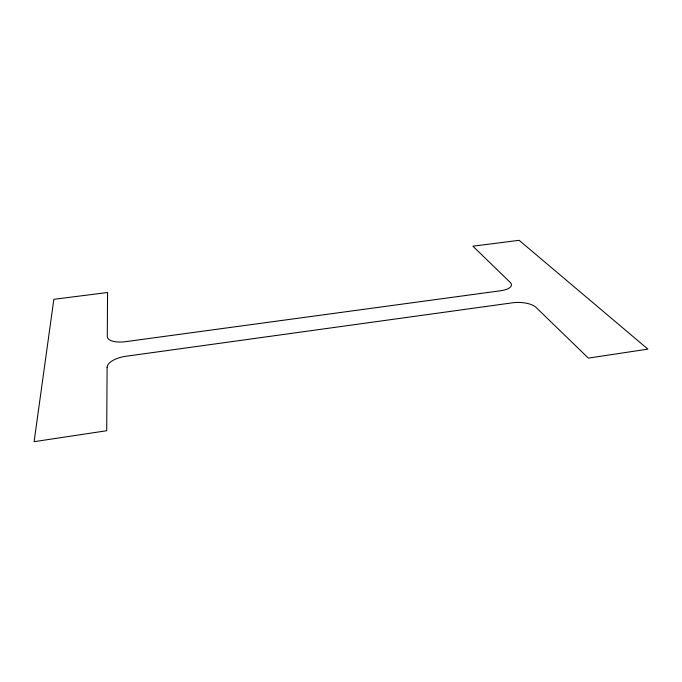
<?xml version="1.0" encoding="UTF-8"?>
<svg xmlns="http://www.w3.org/2000/svg" width="682" height="682" viewBox="0 0 682 682"><rect width="100%" height="100%" fill="white"/><g stroke="black" fill="none" stroke-linecap="round" stroke-linejoin="round"><path stroke-width="1.02" d="M107.1 367.325L106.707 430.734L34.1 441.68L53.844 299.313L107.551 292.501L107.287 336.499A18.056 7.425 -8.8 0 0 125.479 341.682L500.793 290.728A16.803 6.53 1.2 0 0 510.187 282.339L472.873 246.185L519.147 240.32L647.9 349.133L588.37 358.11L536.009 307.369A17.988 7.366 2.2 0 0 512.668 302.782L125.982 356.26A19.326 8.482 -9.4 0 0 107.1 367.325"/></g></svg>
